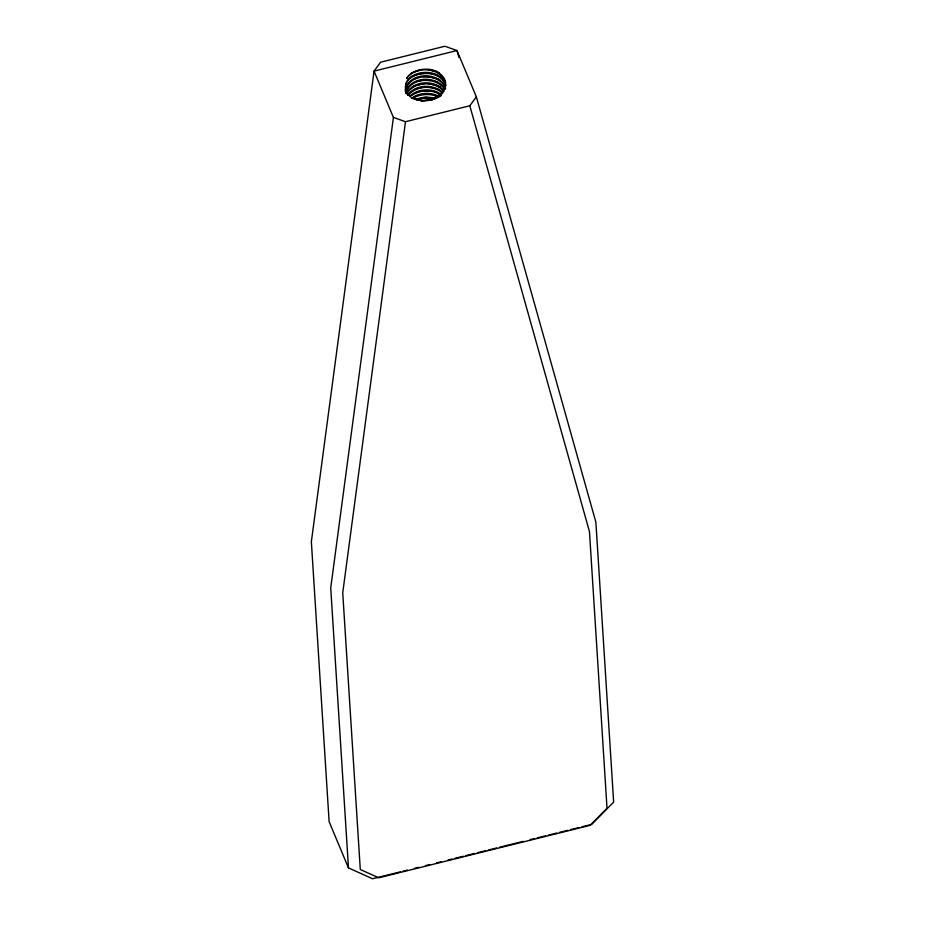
<?xml version="1.0" encoding="UTF-8"?>
<svg xmlns="http://www.w3.org/2000/svg" width="925" height="925" viewBox="0 0 925 925"><rect width="100%" height="100%" fill="white"/><g stroke="black" fill="none" stroke-linecap="round" stroke-linejoin="round"><path stroke-width="1.39" d="M405.37 91.598C407.647 73.029 439.363 71.792 445.619 88.557M581.883 826.811L591.653 824.395L613.645 802.125L595.885 522.22L476.352 96.836L456.985 50.551L444.913 46.25L380.603 62.206L374.058 71.133L393.414 117.417L330.722 588.011L348.482 867.928L372.567 878.75L400.479 871.824M469.808 105.762L405.497 121.718L342.736 592.821L360.288 869.512L378.73 877.802L590.185 825.331L607.02 808.288L589.468 531.597L469.808 105.762L476.352 96.836M405.589 92.916C409.474 76.174 436.727 74.937 444.925 88.973M405.196 90.199C408.341 72.67 436.797 71.133 444.856 85.782M444.856 89.274C449.7 68.681 415.903 63.339 406.538 78.59A20.396 14.8 -3.6 0 1 436.265 71.213C464.778 88.06 420.413 113.405 406.792 92.754C397.692 70.069 442.208 64.322 445.757 86.037M405.613 93.205C410.446 77.642 434.796 76.278 444.081 88.442M406.549 93.471C413.336 80.059 435.525 79.342 444.22 91.147M406.792 93.772C414.042 81.585 433.79 80.591 443.191 90.708M407.59 95.148C415.429 84.36 432.993 83.62 442.659 92.338M441.156 94.593L443.017 92.604M408.804 94.512C416.978 85.782 431.813 85.123 441.306 92.061M409.937 96.003C418.389 88.372 432.507 87.771 441.502 94.766M412.7 98.547C419.834 93.622 429.501 93.228 437.409 96.477M411.602 95.564C419.742 89.737 431.524 89.205 440.011 94.604M411.301 76.775L419.407 73.665L428.553 73.225M413.012 97.218C420.817 92.431 431.085 92.165 439.167 96.42M412.249 87.123L415.51 85.505M414.296 96.94L416.493 95.888M411.267 73.063L420.783 69.872M416.967 99.877L423.546 98.062L432.912 98.455M414.319 93.298L417.753 91.876M414.527 78.81L418.065 77.527M414.308 89.598L417.88 88.361M417.672 99.172L420.066 98.374M416.689 98.894L425.673 96.905L434.923 98.027M416.736 85.146L424.332 83.678M417.718 95.552L420.193 94.87M403.265 871.13L407.451 870.09M414.435 868.367L418.62 867.326M425.592 865.592L429.778 864.551M436.762 862.817L440.947 861.788M447.92 860.053L452.105 859.013M454.903 858.319L463.275 856.249M466.061 855.556L474.433 853.474M477.231 852.781L485.602 850.699M488.388 850.017L496.76 847.936M499.558 847.242L523.273 841.357M530.256 839.622L534.442 838.582M537.228 837.888L545.6 835.818M548.398 835.125L556.769 833.043M559.556 832.35L567.927 830.28M570.725 829.586L579.096 827.505M416.77 81.481L421.8 80.325L430.958 80.475M419.025 91.61L421.546 91.055M419.071 87.944L422.933 87.32M421.361 98.177L425.234 97.599L433.039 98.177M421.43 94.535L431.894 94.396M422.817 90.789L430.668 90.87M421.106 101.01L431.825 99.993L441.075 95.518A22.928 16.627 -3.6 0 1 421.048 100.478L411.498 97.981M423.199 76.636L428.472 76.613L437.132 78.741M428.252 83.689L435.883 85.019M428.633 69.78L434.923 71.086M430.761 87.378L434.588 88.06M431.119 73.572L433.64 74.127M416.47 99.403L421.048 100.478M433.131 94.708L435.629 95.321M433.467 80.972L437.12 82.059M433.258 91.193L436.889 92.315M393.414 117.417L405.497 121.718M435.756 88.499L439.271 89.806M434.889 74.405L438.3 75.862M437.005 85.516L440.381 87.008M436.149 71.422L439.398 73.052M438.311 79.168L440.335 80.382M407.867 95.044C394.686 72.485 440.022 64.97 445.492 85.377M348.482 867.928L329.115 821.631L311.355 541.726L374.058 71.133L456.985 50.551L458.939 57.5"/></g></svg>
